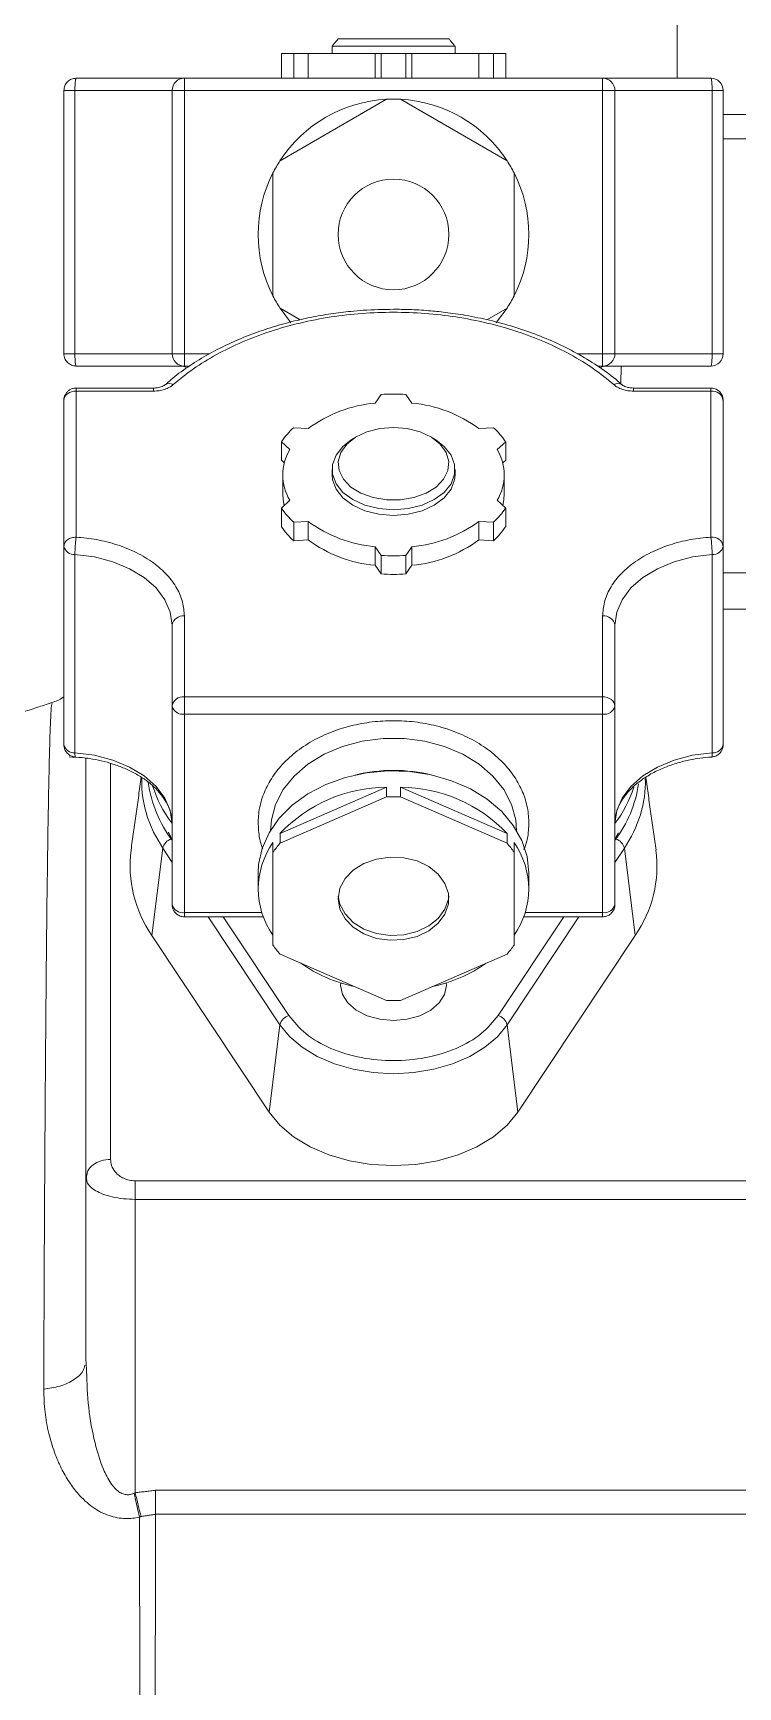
# Model space of a CAD drawing. Header units: inches. Extents: x 1132 to 1762, y 974 to 1371.
# Drawn here: x 1397.05 to 1399.92, y 1100.51 to 1107.23 of the extents above; entities that cross this region are included whole.
import ezdxf

# ---------------------------------------------------------------- set-up
doc = ezdxf.new("R2010")
doc.units = ezdxf.units.IN
doc.header["$MEASUREMENT"] = 0
doc.layers.get('0').update_dxf_attribs({"color": 1})

msp = doc.modelspace()

# ---------------------------------------------------------------- linework, layer by layer
at = {"linetype": 'Continuous', "lineweight": 15}
for p, q in [((1398.7415, 1107.2094), (1398.2915, 1107.2094)), ((1398.0607, 1107.1494), (1398.0607, 1107.0494)), ((1398.1107, 1107.1494), (1398.0607, 1107.1494)), ((1398.0607, 1107.1494), (1398.0947, 1107.1494)), ((1398.0947, 1107.1494), (1398.0665, 1107.1494)), ((1398.1107, 1107.0494), (1398.1107, 1107.1494)), ((1398.1107, 1107.1494), (1398.1698, 1107.1494)), ((1398.1698, 1107.1494), (1398.1698, 1107.0494)), ((1398.4414, 1107.1494), (1398.1698, 1107.1494)), ((1398.7665, 1107.1794), (1398.2665, 1107.1794)), ((1398.4414, 1107.0494), (1398.4414, 1107.1494)), ((1398.4414, 1107.1494), (1398.4665, 1107.1494)), ((1398.4665, 1107.1494), (1398.4665, 1107.0494)), ((1398.5665, 1107.1494), (1398.4665, 1107.1494)), ((1398.5665, 1107.0494), (1398.5665, 1107.1494)), ((1398.5665, 1107.1494), (1398.5916, 1107.1494)), ((1398.5916, 1107.1494), (1398.5916, 1107.0494)), ((1398.8632, 1107.1494), (1398.5916, 1107.1494)), ((1398.8632, 1107.0494), (1398.8632, 1107.1494)), ((1398.8632, 1107.1494), (1398.9224, 1107.1494)), ((1398.9224, 1107.1494), (1398.9224, 1107.0494)), ((1398.9724, 1107.1494), (1398.9224, 1107.1494)), ((1398.9665, 1107.1494), (1398.9383, 1107.1494)), ((1398.9383, 1107.1494), (1398.9724, 1107.1494)), ((1398.9724, 1107.0494), (1398.9724, 1107.1494)), ((1397.1765, 1106.9994), (1397.2214, 1106.9994)), ((1397.1765, 1105.9294), (1397.1765, 1106.9994)), ((1397.2214, 1106.9994), (1397.6165, 1106.9994)), ((1397.2214, 1105.9294), (1397.2214, 1106.9994)), ((1397.6165, 1106.9994), (1397.6665, 1106.9994)), ((1397.6165, 1105.9294), (1397.6165, 1106.9994)), ((1397.6665, 1107.0347), (1397.6665, 1107.0494)), ((1397.6665, 1107.0494), (1399.3665, 1107.0494)), ((1397.6665, 1106.9994), (1397.6665, 1107.0347)), ((1397.6665, 1106.9994), (1397.6665, 1105.9294)), ((1397.6665, 1106.9994), (1399.3665, 1106.9994)), ((1399.3665, 1106.9994), (1399.3665, 1107.0494)), ((1399.3665, 1106.9994), (1399.4165, 1106.9994)), ((1399.3665, 1105.9294), (1399.3665, 1106.9994)), ((1399.4165, 1106.9994), (1399.4165, 1105.9294)), ((1399.4165, 1106.9994), (1399.8116, 1106.9994)), ((1399.8116, 1106.9994), (1399.8116, 1105.9294)), ((1399.8116, 1106.9994), (1399.8565, 1106.9994)), ((1399.8565, 1106.9994), (1399.8565, 1105.9294)), ((1398.0551, 1106.7136), (1398.4881, 1106.9636)), ((1398.545, 1106.9636), (1398.978, 1106.7136)), ((1398.0266, 1106.1644), (1398.0266, 1106.6644)), ((1399.0064, 1106.6644), (1399.0064, 1106.1644)), ((1398.1374, 1106.0676), (1398.0551, 1106.1151)), ((1398.978, 1106.1151), (1398.8961, 1106.0678)), ((1397.1765, 1105.9294), (1397.2214, 1105.9294)), ((1397.6165, 1105.9294), (1397.2214, 1105.9294)), ((1397.6165, 1105.9294), (1397.6665, 1105.9294)), ((1397.6665, 1105.9294), (1397.6665, 1105.8794)), ((1397.6665, 1105.9294), (1397.769, 1105.9294)), ((1399.2637, 1105.9294), (1399.3665, 1105.9294)), ((1399.3665, 1105.894), (1399.3665, 1105.9294)), ((1399.3665, 1105.9294), (1399.4165, 1105.9294)), ((1399.8116, 1105.9294), (1399.4165, 1105.9294)), ((1399.8116, 1105.9294), (1399.8565, 1105.9294)), ((1397.6665, 1105.8794), (1397.687, 1105.8794)), ((1399.3452, 1105.8794), (1399.3665, 1105.8794)), ((1399.3665, 1105.8794), (1399.3665, 1105.894)), ((1399.4422, 1105.8794), (1399.4404, 1105.8075)), ((1397.2265, 1105.7901), (1397.2265, 1105.7777)), ((1397.5412, 1105.7777), (1397.5412, 1105.7901)), ((1399.4918, 1105.7777), (1399.4918, 1105.7901)), ((1399.8065, 1105.7901), (1399.8065, 1105.7777)), ((1397.1765, 1105.7401), (1397.1765, 1105.1466)), ((1397.2265, 1105.7777), (1397.2265, 1105.1843)), ((1397.5412, 1105.7777), (1397.2265, 1105.7777)), ((1398.4414, 1105.7287), (1398.4665, 1105.764)), ((1398.5916, 1105.7287), (1398.5665, 1105.764)), ((1399.8065, 1105.7777), (1399.4918, 1105.7777)), ((1399.8065, 1105.1843), (1399.8065, 1105.7777)), ((1399.8565, 1105.1466), (1399.8565, 1105.7401)), ((1398.1698, 1105.6256), (1398.1107, 1105.629)), ((1398.9224, 1105.629), (1398.8632, 1105.6256)), ((1398.0607, 1105.572), (1398.0947, 1105.54)), ((1398.0607, 1105.4967), (1398.0607, 1105.572)), ((1398.9383, 1105.54), (1398.9724, 1105.572)), ((1398.9724, 1105.572), (1398.9724, 1105.4967)), ((1398.0607, 1105.4967), (1398.0726, 1105.4855)), ((1398.9604, 1105.4855), (1398.9724, 1105.4967)), ((1398.0947, 1105.3338), (1398.0607, 1105.3018)), ((1398.9724, 1105.3018), (1398.9383, 1105.3338)), ((1398.0607, 1105.3018), (1398.0607, 1105.2265)), ((1398.1107, 1105.2449), (1398.1698, 1105.2483)), ((1398.1107, 1105.1696), (1398.1107, 1105.2449)), ((1398.1698, 1105.2483), (1398.1698, 1105.173)), ((1398.8632, 1105.2483), (1398.9224, 1105.2449)), ((1398.8632, 1105.173), (1398.8632, 1105.2483)), ((1398.9224, 1105.2449), (1398.9224, 1105.1696)), ((1398.9724, 1105.2265), (1398.9724, 1105.3018)), ((1397.1765, 1104.3404), (1397.1765, 1105.1466)), ((1397.2214, 1104.3077), (1397.2214, 1105.1139)), ((1398.1107, 1105.1696), (1398.1698, 1105.173)), ((1398.4414, 1105.1452), (1398.4665, 1105.1098)), ((1398.4414, 1105.0699), (1398.4414, 1105.1452)), ((1398.4665, 1105.1098), (1398.4665, 1105.0345)), ((1398.5665, 1105.1098), (1398.5916, 1105.1452)), ((1398.5665, 1105.0345), (1398.5665, 1105.1098)), ((1398.5916, 1105.1452), (1398.5916, 1105.0699)), ((1398.8632, 1105.173), (1398.9224, 1105.1696)), ((1399.8116, 1105.1139), (1399.8116, 1104.3077)), ((1399.8565, 1105.1466), (1399.8565, 1104.3404)), ((1398.4414, 1105.0699), (1398.4665, 1105.0345)), ((1398.5665, 1105.0345), (1398.5916, 1105.0699)), ((1399.8565, 1105.0394), (1399.9765, 1105.0394)), ((1397.6665, 1104.8638), (1397.6665, 1104.5351)), ((1399.3665, 1104.5351), (1399.3665, 1104.8638)), ((1399.9765, 1104.8914), (1399.8565, 1104.8914)), ((1397.6165, 1104.8261), (1397.6165, 1104.4974)), ((1399.4165, 1104.4974), (1399.4165, 1104.8261)), ((1397.6665, 1104.5008), (1397.6665, 1104.5351)), ((1397.6665, 1104.5351), (1399.3665, 1104.5351)), ((1399.3665, 1104.4645), (1399.3665, 1104.5351)), ((1397.6165, 1103.6912), (1397.6165, 1104.4974)), ((1397.6665, 1104.4645), (1397.6665, 1104.5008)), ((1397.6665, 1104.4645), (1399.3665, 1104.4645)), ((1397.6665, 1104.4645), (1397.6665, 1103.6583)), ((1399.3665, 1103.6583), (1399.3665, 1104.4645)), ((1399.4165, 1104.4974), (1399.4165, 1103.6912)), ((1397.2665, 1102.58), (1397.2665, 1104.2861)), ((1397.3665, 1104.2646), (1397.3665, 1102.6553)), ((1398.0551, 1103.9796), (1398.4881, 1104.168)), ((1398.0551, 1103.9402), (1398.4881, 1104.1286)), ((1398.4881, 1104.1286), (1398.4881, 1104.168)), ((1398.545, 1104.168), (1398.545, 1104.1286)), ((1398.545, 1104.168), (1398.978, 1103.9796)), ((1398.545, 1104.1286), (1398.978, 1103.9402)), ((1398.0551, 1103.9796), (1398.0551, 1103.9402)), ((1398.978, 1103.9402), (1398.978, 1103.9796)), ((1397.5782, 1103.9201), (1397.5345, 1103.5653)), ((1397.6165, 1103.8624), (1397.5782, 1103.9201)), ((1398.0266, 1103.9031), (1398.0266, 1103.9425)), ((1398.0266, 1103.5264), (1398.0266, 1103.9031)), ((1399.0064, 1103.9425), (1399.0064, 1103.9031)), ((1399.0064, 1103.9031), (1399.0064, 1103.5264)), ((1399.4548, 1103.9201), (1399.4165, 1103.8624)), ((1399.4548, 1103.9201), (1399.4986, 1103.5653)), ((1397.6665, 1103.6583), (1397.9814, 1103.6583)), ((1397.6665, 1103.6583), (1397.6665, 1103.6412)), ((1398.0548, 1103.2021), (1397.7634, 1103.6412)), ((1397.8247, 1103.6412), (1398.0913, 1103.2396)), ((1398.9418, 1103.2396), (1399.2084, 1103.6412)), ((1399.2697, 1103.6412), (1398.9782, 1103.2021)), ((1399.0516, 1103.6583), (1399.3665, 1103.6583)), ((1399.3665, 1103.6413), (1399.3665, 1103.6583)), ((1399.3665, 1103.6412), (1399.3665, 1103.6413)), ((1397.5345, 1103.5653), (1398.0111, 1102.8473)), ((1399.022, 1102.8473), (1399.4986, 1103.5653)), ((1398.4881, 1103.3009), (1398.0551, 1103.4892)), ((1398.978, 1103.4892), (1398.545, 1103.3009)), ((1398.0111, 1102.8473), (1398.0548, 1103.2021)), ((1398.9782, 1103.2021), (1399.022, 1102.8473)), ((1397.2665, 1102.58), (1397.2665, 1101.8354)), ((1402.3165, 1102.568), (1397.4665, 1102.568))]:
    msp.add_line(p, q, dxfattribs=at)
at = {"linetype": 'Continuous', "lineweight": 15, "flags": 128}
for points in [[(1398.0996, 1106.0557), (1398.0935, 1106.0629), (1398.0551, 1106.1151)], [(1398.978, 1106.1151), (1398.9396, 1106.0629), (1398.9332, 1106.0553)], [(1397.5885, 1105.8042), (1397.5879, 1105.8037), (1397.5878, 1105.8036)], [(1398.5165, 1105.6301), (1398.5725, 1105.6254), (1398.6249, 1105.6118), (1398.6705, 1105.59), (1398.7065, 1105.5614), (1398.7305, 1105.5279), (1398.7411, 1105.4914), (1398.7375, 1105.4544), (1398.7201, 1105.4191), (1398.6899, 1105.3878), (1398.6488, 1105.3625), (1398.5993, 1105.3446), (1398.5447, 1105.3354), (1398.4883, 1105.3354), (1398.4337, 1105.3446), (1398.3843, 1105.3625), (1398.3432, 1105.3878), (1398.3129, 1105.4191), (1398.2955, 1105.4544), (1398.292, 1105.4914), (1398.3025, 1105.5279), (1398.3265, 1105.5614), (1398.3625, 1105.59), (1398.4081, 1105.6118), (1398.4606, 1105.6254), (1398.5165, 1105.6301)], [(1398.6881, 1105.5791), (1398.7223, 1105.5529), (1398.7503, 1105.5178), (1398.7647, 1105.4793), (1398.7647, 1105.4397), (1398.7503, 1105.4012), (1398.7223, 1105.3662), (1398.6823, 1105.3365), (1398.6327, 1105.314), (1398.5764, 1105.2999), (1398.5165, 1105.2952), (1398.4567, 1105.2999), (1398.4003, 1105.314), (1398.3507, 1105.3365), (1398.3108, 1105.3662), (1398.2828, 1105.4012), (1398.2683, 1105.4397), (1398.2683, 1105.4793), (1398.2828, 1105.5178), (1398.3108, 1105.5529), (1398.3449, 1105.5791)], [(1398.7665, 1105.4369), (1398.7647, 1105.4171), (1398.7503, 1105.3786), (1398.7223, 1105.3436), (1398.6823, 1105.3139), (1398.6327, 1105.2914), (1398.5764, 1105.2773), (1398.5165, 1105.2726), (1398.4567, 1105.2773), (1398.4003, 1105.2914), (1398.3507, 1105.3139), (1398.3108, 1105.3436), (1398.2828, 1105.3786), (1398.2683, 1105.4171), (1398.2665, 1105.4369)], [(1398.0726, 1105.3131), (1398.0683, 1105.3353), (1398.0665, 1105.3616)], [(1398.9665, 1105.3616), (1398.9647, 1105.3353), (1398.9604, 1105.3131)], [(1397.2214, 1105.1139), (1397.3006, 1105.1037), (1397.3755, 1105.0842), (1397.4438, 1105.0559), (1397.5031, 1105.02), (1397.5515, 1104.9775), (1397.5872, 1104.93), (1397.6091, 1104.8789), (1397.6165, 1104.8261)], [(1399.4165, 1104.8261), (1399.4239, 1104.8789), (1399.4458, 1104.93), (1399.4816, 1104.9775), (1399.5299, 1105.02), (1399.5892, 1105.0559), (1399.6575, 1105.0842), (1399.7325, 1105.1037), (1399.8116, 1105.1139)], [(1397.6165, 1104.0199), (1397.6091, 1104.0728), (1397.5872, 1104.1238), (1397.5515, 1104.1713), (1397.5031, 1104.2138), (1397.4438, 1104.2497), (1397.3755, 1104.278), (1397.3006, 1104.2975), (1397.2214, 1104.3077)], [(1399.0165, 1103.9909), (1399.0131, 1104.035), (1398.9959, 1104.098), (1398.9647, 1104.1579), (1398.9204, 1104.2129), (1398.8644, 1104.2615), (1398.7982, 1104.3021), (1398.7238, 1104.3337), (1398.6434, 1104.3553), (1398.5592, 1104.3662), (1398.4738, 1104.3662), (1398.3897, 1104.3553), (1398.3092, 1104.3337), (1398.2348, 1104.3021), (1398.1686, 1104.2615), (1398.1126, 1104.2129), (1398.0683, 1104.1579), (1398.0372, 1104.098), (1398.02, 1104.035), (1398.0165, 1103.9909)], [(1399.8116, 1104.3077), (1399.7325, 1104.2975), (1399.6575, 1104.278), (1399.5892, 1104.2497), (1399.5299, 1104.2138), (1399.4816, 1104.1713), (1399.4458, 1104.1238), (1399.4239, 1104.0728), (1399.4165, 1104.0199)], [(1399.0665, 1103.8199), (1399.0594, 1103.8864), (1399.0382, 1103.9511), (1399.0035, 1104.0125), (1398.9562, 1104.0689), (1398.8975, 1104.1188), (1398.829, 1104.161), (1398.7523, 1104.1943), (1398.6695, 1104.218), (1398.5828, 1104.2313), (1398.4944, 1104.234), (1398.4065, 1104.2259), (1398.3215, 1104.2074), (1398.2415, 1104.1788), (1398.1687, 1104.1409), (1398.1048, 1104.0947), (1398.0517, 1104.0414), (1398.0105, 1103.9823), (1397.9825, 1103.9191), (1397.9683, 1103.8533), (1397.9665, 1103.8199)], [(1397.5782, 1103.9201), (1397.5411, 1103.9849), (1397.5165, 1104.0453)], [(1398.2915, 1103.7147), (1398.2986, 1103.7569), (1398.3194, 1103.7964), (1398.3525, 1103.8308), (1398.396, 1103.8578), (1398.447, 1103.8759), (1398.5024, 1103.8839), (1398.5587, 1103.8812), (1398.6123, 1103.8681), (1398.6599, 1103.8453), (1398.6986, 1103.8144), (1398.7257, 1103.7771), (1398.7397, 1103.736), (1398.7397, 1103.6935), (1398.7257, 1103.6523), (1398.6986, 1103.6151), (1398.6599, 1103.5841), (1398.6123, 1103.5613), (1398.5587, 1103.5482), (1398.5024, 1103.5455), (1398.447, 1103.5535), (1398.396, 1103.5716), (1398.3525, 1103.5987), (1398.3194, 1103.633), (1398.2986, 1103.6726), (1398.2915, 1103.7147)], [(1398.2919, 1103.7246), (1398.2986, 1103.6923), (1398.3194, 1103.6528), (1398.3525, 1103.6184), (1398.396, 1103.5913), (1398.447, 1103.5732), (1398.5024, 1103.5652), (1398.5587, 1103.5679), (1398.6123, 1103.581), (1398.6599, 1103.6038), (1398.6986, 1103.6348), (1398.7257, 1103.672), (1398.7397, 1103.7132), (1398.7411, 1103.7246)], [(1398.7309, 1103.3725), (1398.7315, 1103.3616), (1398.7242, 1103.325), (1398.7027, 1103.2909), (1398.6686, 1103.2616), (1398.624, 1103.2392), (1398.5722, 1103.225), (1398.5165, 1103.2202), (1398.4609, 1103.225), (1398.409, 1103.2392), (1398.3645, 1103.2616), (1398.3303, 1103.2909), (1398.3088, 1103.325), (1398.3015, 1103.3616), (1398.3022, 1103.3725)], [(1398.9782, 1103.2021), (1398.9387, 1103.1539), (1398.8876, 1103.1106), (1398.8264, 1103.0734), (1398.7566, 1103.0434), (1398.6803, 1103.0214), (1398.5996, 1103.0079), (1398.5165, 1103.0034), (1398.4335, 1103.0079), (1398.3527, 1103.0214), (1398.2764, 1103.0434), (1398.2067, 1103.0734), (1398.1454, 1103.1106), (1398.0944, 1103.1539), (1398.0548, 1103.2021)], [(1398.0111, 1102.8473), (1398.0543, 1102.7945), (1398.1103, 1102.7472), (1398.1773, 1102.7065), (1398.2537, 1102.6736), (1398.3372, 1102.6495), (1398.4256, 1102.6347), (1398.5165, 1102.6298), (1398.6074, 1102.6347), (1398.6959, 1102.6495), (1398.7794, 1102.6736), (1398.8557, 1102.7065), (1398.9228, 1102.7472), (1398.9787, 1102.7945), (1399.022, 1102.8473)]]:
    msp.add_lwpolyline(points, dxfattribs=at)
at = {"linetype": 'Continuous', "lineweight": 15}
msp.add_circle((1398.5165, 1106.4144), 0.225, dxfattribs=at)
for centre, radius, start, end in [((1397.6665, 1106.9994), 0.05, 90, 180), ((1399.3665, 1106.9994), 0.05, 45, 90), ((1399.3665, 1106.9994), 0.05, 0, 45), ((1399.8065, 1106.9994), 0.05, 0.00154, 89.99906), ((1398.5165, 1106.4144), 0.55, 92.96431, 147.03569), ((1398.5165, 1106.4144), 0.55, 87.03569, 92.96431), ((1398.5165, 1106.4144), 0.55, 32.96431, 87.03569), ((1398.5165, 1106.4144), 0.55, 152.96431, 207.03569), ((1398.5165, 1106.4144), 0.55, 147.03569, 152.96431), ((1398.5165, 1106.4144), 0.55, 27.03569, 32.96431), ((1398.5165, 1106.4144), 0.55, 332.96431, 27.03569), ((1398.5165, 1106.4144), 0.55, 207.03569, 212.96431), ((1398.5165, 1106.4144), 0.55, 327.03569, 332.96431), ((1397.6665, 1105.9294), 0.05, 180, 225), ((1399.3665, 1105.9294), 0.05, 270, 0), ((1399.8065, 1105.9294), 0.05, 270.00094, 0), ((1397.6665, 1105.9294), 0.05, 225, 270), ((1397.6515, 1105.8294), 0.05, 60.01746, 90), ((1399.3815, 1105.8294), 0.05, 90, 119.96213), ((1397.6047, 1105.7793), 0.0297, 56.30384, 123.09642), ((1399.4283, 1105.7795), 0.0295, 55.63789, 123.83071), ((1397.2103, 1105.7388), 0.0338, 124.49649, 177.89326), ((1397.2256, 1105.7186), 0.0592, 89.09418, 125.57185), ((1398.4883, 1105.196), 0.5347, 95.02347, 126.55133), ((1398.5165, 1105.0065), 0.7592, 86.22374, 93.77626), ((1398.5448, 1105.196), 0.5347, 53.44867, 84.97653), ((1399.8119, 1105.7329), 0.0452, 9.14013, 96.86987), ((1398.333, 1105.3833), 0.3313, 132.14594, 145.27942), ((1398.7, 1105.3833), 0.3313, 34.72058, 47.85406), ((1398.2704, 1105.4369), 0.2037, 149.58962, 210.41038), ((1398.7626, 1105.4369), 0.2037, 329.59539, 30.40461), ((1398.333, 1105.4906), 0.3313, 214.72046, 227.8541), ((1398.4883, 1105.6778), 0.5347, 233.44868, 264.97655), ((1398.5448, 1105.6778), 0.5347, 275.02345, 306.55132), ((1398.7, 1105.4906), 0.3313, 312.1459, 325.27954), ((1398.333, 1105.4152), 0.3313, 214.72046, 227.8541), ((1398.7, 1105.4152), 0.3313, 312.1459, 325.27954), ((1399.8119, 1105.1395), 0.0452, 9.14056, 96.86956), ((1397.2177, 1105.156), 0.0422, 192.77201, 275.09181), ((1398.4883, 1105.6025), 0.5347, 233.44864, 264.97656), ((1398.5165, 1105.8674), 0.7592, 266.22379, 273.77621), ((1398.5448, 1105.6025), 0.5347, 275.02344, 306.55136), ((1399.8154, 1105.156), 0.0422, 264.90819, 347.22799), ((1398.5165, 1105.792), 0.7592, 266.22377, 273.77623), ((1397.6611, 1104.819), 0.0452, 83.13002, 170.85986), ((1399.3719, 1104.819), 0.0452, 9.14014, 96.86998), ((1397.6611, 1104.4902), 0.0452, 83.12997, 170.8599), ((1399.3675, 1104.4759), 0.0592, 54.42588, 90.90822), ((1399.3827, 1104.4961), 0.0338, 2.10679, 55.50353), ((1397.6594, 1104.5082), 0.0442, 194.12342, 279.22851), ((1399.3736, 1104.5082), 0.0442, 260.77149, 345.87658), ((1397.2177, 1104.3498), 0.0422, 192.77193, 275.09198), ((1399.8154, 1104.3498), 0.0422, 264.90802, 347.22807), ((1398.5165, 1103.5828), 0.6534, 76.21656, 103.78347), ((1397.9468, 1104.19), 0.454, 178.12523, 198.59318), ((1398.0167, 1104.2548), 0.5016, 187.71793, 217.08875), ((1398.0341, 1104.3333), 0.5219, 197.89683, 216.33033), ((1399.0218, 1104.2528), 0.496, 322.72729, 351.80138), ((1399.0903, 1104.1896), 0.4499, 342.68406, 1.73433), ((1398.4928, 1103.5654), 0.6027, 90.44412, 136.574), ((1398.5165, 1103.3995), 0.7297, 87.76609, 92.23391), ((1398.5403, 1103.5654), 0.6027, 43.426, 89.55588), ((1398.9932, 1104.3362), 0.5283, 323.25294, 341.38451), ((1399.0252, 1104.2097), 0.5181, 326.01196, 342.69637), ((1397.9441, 1103.8494), 0.4985, 172.81308, 214.73963), ((1397.6269, 1103.9091), 0.0499, 106.0526, 167.30375), ((1398.2939, 1103.7542), 0.327, 144.83056, 215.16944), ((1398.3632, 1103.6746), 0.4068, 139.24462, 145.83377), ((1398.6704, 1103.6751), 0.4061, 34.16016, 40.76145), ((1398.7391, 1103.7542), 0.327, 324.83056, 35.16944), ((1399.4062, 1103.9091), 0.0499, 12.69869, 73.93726), ((1399.0921, 1103.8486), 0.4954, 325.12558, 7.32171), ((1397.6594, 1103.702), 0.0442, 194.12338, 279.22857), ((1399.3736, 1103.702), 0.0442, 260.77143, 345.87662), ((1398.3632, 1103.7548), 0.4068, 214.16609, 220.75546), ((1398.6704, 1103.7544), 0.4061, 319.23846, 325.83999), ((1398.4882, 1103.9551), 0.6118, 235.22565, 257.75641), ((1398.5448, 1103.9552), 0.6118, 282.24484, 304.774), ((1398.5165, 1104.03), 0.7297, 267.76631, 272.23369), ((1398.1036, 1103.1911), 0.05, 104.2684, 167.27078), ((1398.9294, 1103.1911), 0.05, 12.72922, 75.7316)]:
    msp.add_arc(centre, radius, start, end, dxfattribs=at)
for points in [[(1399.669, 1108.2319), (1399.669, 1107.0494)], [(1398.2915, 1107.2094), (1398.2665, 1107.1794)], [(1398.7665, 1107.1794), (1398.7415, 1107.2094)], [(1398.2665, 1107.1794), (1398.2665, 1107.1494)], [(1398.7665, 1107.1494), (1398.7665, 1107.1794)], [(1397.5412, 1105.7901), (1397.2265, 1105.7901)], [(1399.8065, 1105.7901), (1399.4918, 1105.7901)], [(1398.3621, 1105.5897), (1398.3449, 1105.5791)], [(1398.6881, 1105.5791), (1398.671, 1105.5897)], [(1398.2665, 1105.4595), (1398.2665, 1105.4369)], [(1398.7665, 1105.4369), (1398.7665, 1105.4595)], [(1398.0665, 1105.4369), (1398.0665, 1105.3616)], [(1398.9665, 1105.3616), (1398.9665, 1105.4369)], [(1397.1282, 1104.5118), (1396.8815, 1104.4308)], [(1397.491, 1104.2081), (1397.4495, 1103.9118)], [(1399.5835, 1103.9118), (1399.542, 1104.2079)], [(1397.6016, 1103.9844), (1397.6147, 1103.9576)], [(1399.4184, 1103.9576), (1399.4302, 1103.9818)], [(1397.9665, 1103.8199), (1397.9665, 1103.7542)], [(1399.0665, 1103.7542), (1399.0665, 1103.8199)], [(1397.6665, 1103.6412), (1397.9874, 1103.6412)], [(1399.0457, 1103.6412), (1399.3665, 1103.6412)], [(1397.2699, 1102.5927), (1397.2665, 1102.58)], [(1397.2696, 1102.5709), (1397.2665, 1102.58)], [(1397.2682, 1102.5948), (1397.2687, 1102.5735)], [(1397.4665, 1102.4927), (1397.4665, 1101.3002)], [(1402.3165, 1102.4927), (1397.4665, 1102.4927)], [(1397.2665, 1101.8354), (1397.2689, 1101.7951)], [(1397.462, 1101.298), (1397.4665, 1101.3002)], [(1397.4665, 1101.3002), (1397.5496, 1101.3104)], [(1397.5496, 1101.3104), (1402.3165, 1101.3104)], [(1397.5496, 1101.2128), (1397.4903, 1101.2035)], [(1402.3165, 1101.2128), (1397.5496, 1101.2128)], [(1397.4903, 1101.2035), (1397.4837, 1101.2015)]]:
    msp.add_open_spline(points, degree=1, dxfattribs=at)
for points, knots in [([(1397.1765, 1106.9994), (1397.1773, 1107.0059), (1397.1788, 1107.019), (1397.1903, 1107.0355), (1397.2069, 1107.0471), (1397.22, 1107.0486), (1397.2265, 1107.0494)], [0, 0, 0, 0, 0.249998, 0.500015, 0.749999, 1, 1, 1, 1]), ([(1397.2214, 1106.9994), (1397.2215, 1107.006), (1397.2216, 1107.0192), (1397.2225, 1107.0295), (1397.2229, 1107.0347)], [0, 0, 0, 0, 0.500018, 1, 1, 1, 1]), ([(1397.2229, 1107.0347), (1397.2232, 1107.0369), (1397.2237, 1107.0413), (1397.2246, 1107.0458), (1397.2255, 1107.0488), (1397.2262, 1107.0492), (1397.2265, 1107.0494)], [0, 0, 0, 0, 0.25, 0.500004, 0.750004, 1, 1, 1, 1]), ([(1397.2265, 1107.0494), (1397.2544, 1107.0494), (1397.3117, 1107.0494), (1397.3947, 1107.0494), (1397.4733, 1107.0494), (1397.5425, 1107.0494), (1397.5984, 1107.0494), (1397.6381, 1107.0494), (1397.6622, 1107.0494), (1397.6651, 1107.0494), (1397.6665, 1107.0494)], [0, 0, 0, 0, 0.117589, 0.241308, 0.369479, 0.500001, 0.630519, 0.758692, 0.882411, 1, 1, 1, 1]), ([(1399.3665, 1107.0494), (1399.3679, 1107.0494), (1399.3708, 1107.0494), (1399.3949, 1107.0494), (1399.4346, 1107.0494), (1399.4906, 1107.0494), (1399.5598, 1107.0494), (1399.6383, 1107.0494), (1399.7213, 1107.0494), (1399.7786, 1107.0494), (1399.8065, 1107.0494)], [0, 0, 0, 0, 0.117589, 0.241309, 0.369481, 0.5, 0.630521, 0.758691, 0.882411, 1, 1, 1, 1]), ([(1399.8101, 1107.0347), (1399.8096, 1107.0389), (1399.8085, 1107.0473), (1399.8072, 1107.0487), (1399.8065, 1107.0494)], [0, 0, 0, 0, 0.499998, 1, 1, 1, 1]), ([(1399.8116, 1106.9994), (1399.8116, 1107.006), (1399.8114, 1107.0192), (1399.8106, 1107.0295), (1399.8101, 1107.0347)], [0, 0, 0, 0, 0.499997, 1, 1, 1, 1]), ([(1399.8565, 1106.9019), (1399.8703, 1106.9019), (1399.9033, 1106.9019), (1399.9438, 1106.9019), (1399.9706, 1106.9019), (1399.9765, 1106.9019)], [0, 0, 0, 0, 0.356744, 0.856801, 1, 1, 1, 1]), ([(1399.9765, 1106.8022), (1399.9737, 1106.8023), (1399.9573, 1106.8023), (1399.9294, 1106.8025), (1399.895, 1106.8026), (1399.8707, 1106.8027), (1399.8591, 1106.8028), (1399.8565, 1106.8028)], [0, 0, 0, 0, 0.067611, 0.398759, 0.686086, 0.929585, 1, 1, 1, 1]), ([(1398.5165, 1106.1103), (1398.4753, 1106.1095), (1398.4174, 1106.1084), (1398.3326, 1106.101), (1398.2609, 1106.0922), (1398.177, 1106.0775), (1398.091, 1106.0577), (1398.004, 1106.0324), (1397.9179, 1106.0014), (1397.8342, 1105.9648), (1397.7542, 1105.9229), (1397.6794, 1105.8756), (1397.624, 1105.8356), (1397.5963, 1105.8101), (1397.5891, 1105.8035)], [0, 0, 0, 0, 0.115484, 0.162205, 0.239586, 0.319627, 0.405168, 0.49407, 0.585481, 0.678746, 0.773428, 0.869236, 0.965987, 1, 1, 1, 1]), ([(1399.4119, 1105.804), (1399.3851, 1105.8259), (1399.3317, 1105.8696), (1399.2368, 1105.9275), (1399.1323, 1105.9788), (1399.0181, 1106.0219), (1398.897, 1106.056), (1398.7719, 1106.0803), (1398.6445, 1106.0948), (1398.5165, 1106.0996), (1398.3886, 1106.0948), (1398.2612, 1106.0803), (1398.136, 1106.056), (1398.015, 1106.0219), (1397.9008, 1105.9788), (1397.7963, 1105.9275), (1397.7014, 1105.8696), (1397.6479, 1105.8259), (1397.6212, 1105.804)], [0, 0, 0, 0, 0.061654, 0.123303, 0.186646, 0.250001, 0.313344, 0.376697, 0.438342, 0.5, 0.561646, 0.623303, 0.686646, 0.749999, 0.813344, 0.876697, 0.938341, 1, 1, 1, 1]), ([(1399.4444, 1105.8037), (1399.4419, 1105.8061), (1399.4177, 1105.8292), (1399.3639, 1105.8685), (1399.2835, 1105.9206), (1399.1957, 1105.9665), (1399.103, 1106.0064), (1399.0065, 1106.0397), (1398.909, 1106.0662), (1398.8155, 1106.0852), (1398.7325, 1106.0975), (1398.6556, 1106.1053), (1398.5855, 1106.1096), (1398.5378, 1106.1101), (1398.5165, 1106.1103)], [0, 0, 0, 0, 0.012155, 0.11676, 0.221028, 0.324777, 0.427724, 0.529371, 0.628581, 0.722156, 0.802895, 0.866487, 0.940315, 1, 1, 1, 1]), ([(1397.1912, 1105.894), (1397.187, 1105.8992), (1397.1786, 1105.9095), (1397.1772, 1105.9227), (1397.1765, 1105.9294)], [0, 0, 0, 0, 0.500019, 1, 1, 1, 1]), ([(1397.2214, 1105.9294), (1397.2215, 1105.9228), (1397.2217, 1105.9097), (1397.2228, 1105.8932), (1397.2245, 1105.8816), (1397.2259, 1105.8801), (1397.2265, 1105.8794)], [0, 0, 0, 0, 0.25, 0.499999, 0.750001, 1, 1, 1, 1]), ([(1399.8101, 1105.894), (1399.8106, 1105.8992), (1399.8114, 1105.9095), (1399.8116, 1105.9227), (1399.8116, 1105.9294)], [0, 0, 0, 0, 0.500003, 1, 1, 1, 1]), ([(1397.2265, 1105.8794), (1397.2199, 1105.88), (1397.2067, 1105.8814), (1397.1963, 1105.8898), (1397.1912, 1105.894)], [0, 0, 0, 0, 0.500016, 1, 1, 1, 1]), ([(1397.2265, 1105.8794), (1397.2544, 1105.8794), (1397.3117, 1105.8794), (1397.3947, 1105.8794), (1397.4733, 1105.8794), (1397.5425, 1105.8794), (1397.5984, 1105.8794), (1397.6381, 1105.8794), (1397.6622, 1105.8794), (1397.6651, 1105.8794), (1397.6665, 1105.8794)], [0, 0, 0, 0, 0.117589, 0.241308, 0.369479, 0.500001, 0.630519, 0.758692, 0.882411, 1, 1, 1, 1]), ([(1399.3665, 1105.8794), (1399.3679, 1105.8794), (1399.3708, 1105.8794), (1399.3949, 1105.8794), (1399.4346, 1105.8794), (1399.4906, 1105.8794), (1399.5598, 1105.8794), (1399.6383, 1105.8794), (1399.7213, 1105.8794), (1399.7786, 1105.8794), (1399.8065, 1105.8794)], [0, 0, 0, 0, 0.117589, 0.241309, 0.369481, 0.5, 0.630521, 0.758691, 0.882411, 1, 1, 1, 1]), ([(1399.8065, 1105.8794), (1399.8072, 1105.88), (1399.8085, 1105.8814), (1399.8096, 1105.8898), (1399.8101, 1105.894)], [0, 0, 0, 0, 0.500001, 1, 1, 1, 1]), ([(1397.2265, 1105.7891), (1397.2236, 1105.7893), (1397.2162, 1105.79), (1397.2051, 1105.7857), (1397.1943, 1105.7792), (1397.189, 1105.773), (1397.1866, 1105.7702)], [0, 0, 0, 0, 0.187584, 0.476655, 0.756611, 1, 1, 1, 1]), ([(1397.6212, 1105.804), (1397.6162, 1105.8002), (1397.6061, 1105.7925), (1397.5863, 1105.7842), (1397.5643, 1105.7787), (1397.5488, 1105.7781), (1397.5412, 1105.7777)], [0, 0, 0, 0, 0.246613, 0.500023, 0.753383, 1, 1, 1, 1]), ([(1397.5876, 1105.8038), (1397.5867, 1105.8029), (1397.5844, 1105.8007), (1397.5765, 1105.7966), (1397.5668, 1105.7932), (1397.5551, 1105.7907), (1397.5462, 1105.7903), (1397.5412, 1105.7901)], [0, 0, 0, 0, 0.165545, 0.39135, 0.567505, 0.758752, 1, 1, 1, 1]), ([(1399.4918, 1105.7777), (1399.4842, 1105.7781), (1399.4688, 1105.7787), (1399.4468, 1105.7842), (1399.4269, 1105.7925), (1399.4169, 1105.8002), (1399.4119, 1105.804)], [0, 0, 0, 0, 0.246618, 0.499977, 0.753387, 1, 1, 1, 1]), ([(1399.4918, 1105.7901), (1399.4853, 1105.7904), (1399.4761, 1105.7909), (1399.4643, 1105.7938), (1399.4559, 1105.7969), (1399.4487, 1105.8008), (1399.4461, 1105.8029), (1399.445, 1105.8039)], [0, 0, 0, 0, 0.316779, 0.443251, 0.641315, 0.83763, 1, 1, 1, 1]), ([(1399.8556, 1105.7404), (1399.8558, 1105.7433), (1399.8564, 1105.7525), (1399.8497, 1105.7673), (1399.8368, 1105.7814), (1399.8212, 1105.789), (1399.8107, 1105.7898), (1399.8065, 1105.7901)], [0, 0, 0, 0, 0.111121, 0.353252, 0.595727, 0.840379, 1, 1, 1, 1]), ([(1397.1866, 1105.7702), (1397.1833, 1105.7644), (1397.1785, 1105.756), (1397.1763, 1105.7452), (1397.1768, 1105.7412), (1397.1769, 1105.7402)], [0, 0, 0, 0, 0.61508, 0.910665, 1, 1, 1, 1]), ([(1397.1765, 1105.1466), (1397.1773, 1105.1516), (1397.1788, 1105.1614), (1397.1903, 1105.1739), (1397.2069, 1105.1826), (1397.22, 1105.1837), (1397.2265, 1105.1843)], [0, 0, 0, 0, 0.249998, 0.500015, 0.749999, 1, 1, 1, 1]), ([(1397.2229, 1105.1501), (1397.2232, 1105.1534), (1397.2237, 1105.1599), (1397.2246, 1105.1691), (1397.2255, 1105.1775), (1397.2262, 1105.182), (1397.2265, 1105.1843)], [0, 0, 0, 0, 0.250003, 0.500001, 0.750003, 1, 1, 1, 1]), ([(1397.2265, 1105.1843), (1397.2544, 1105.1815), (1397.3117, 1105.1757), (1397.3947, 1105.1542), (1397.4733, 1105.1227), (1397.5425, 1105.081), (1397.5984, 1105.0315), (1397.6381, 1104.9769), (1397.6622, 1104.9204), (1397.6651, 1104.8824), (1397.6665, 1104.8638)], [0, 0, 0, 0, 0.117589, 0.241309, 0.369479, 0.500001, 0.63052, 0.758692, 0.882411, 1, 1, 1, 1]), ([(1399.3665, 1104.8638), (1399.3679, 1104.8824), (1399.3708, 1104.9204), (1399.3949, 1104.9769), (1399.4346, 1105.0315), (1399.4906, 1105.081), (1399.5598, 1105.1227), (1399.6383, 1105.1542), (1399.7213, 1105.1757), (1399.7786, 1105.1815), (1399.8065, 1105.1843)], [0, 0, 0, 0, 0.117589, 0.241309, 0.369481, 0.5, 0.630521, 0.758691, 0.882411, 1, 1, 1, 1]), ([(1399.8101, 1105.1501), (1399.8096, 1105.1567), (1399.8085, 1105.1698), (1399.8072, 1105.1795), (1399.8065, 1105.1843)], [0, 0, 0, 0, 0.500003, 1, 1, 1, 1]), ([(1397.2214, 1105.1139), (1397.2215, 1105.1194), (1397.2216, 1105.1302), (1397.2225, 1105.1435), (1397.2229, 1105.1501)], [0, 0, 0, 0, 0.500023, 1, 1, 1, 1]), ([(1399.8116, 1105.1139), (1399.8116, 1105.1194), (1399.8114, 1105.1302), (1399.8106, 1105.1435), (1399.8101, 1105.1501)], [0, 0, 0, 0, 0.499997, 1, 1, 1, 1]), ([(1397.0946, 1101.7217), (1397.0951, 1101.8532), (1397.0962, 1102.1163), (1397.098, 1102.4822), (1397.1001, 1102.8243), (1397.1024, 1103.1388), (1397.1049, 1103.4245), (1397.1076, 1103.6797), (1397.1104, 1103.903), (1397.1134, 1104.0933), (1397.1165, 1104.2493), (1397.1197, 1104.3705), (1397.1229, 1104.4551), (1397.126, 1104.5043), (1397.128, 1104.5078), (1397.1289, 1104.5094)], [0, 0, 0, 0, 0.077995, 0.156017, 0.234024, 0.312023, 0.390023, 0.468022, 0.546018, 0.624014, 0.70201, 0.780007, 0.858006, 0.936009, 1, 1, 1, 1]), ([(1397.1765, 1104.5354), (1397.1757, 1104.5347), (1397.1616, 1104.5227), (1397.144, 1104.5169), (1397.1275, 1104.5116)], [0, 0, 0, 0, 0.060293, 1, 1, 1, 1]), ([(1397.9857, 1103.9171), (1397.9848, 1103.9191), (1397.9736, 1103.9431), (1397.9666, 1103.9915), (1397.9659, 1104.0593), (1397.9809, 1104.1249), (1398.0089, 1104.1879), (1398.0511, 1104.2481), (1398.1074, 1104.3037), (1398.1765, 1104.352), (1398.2555, 1104.3908), (1398.3409, 1104.4185), (1398.4286, 1104.4346), (1398.5165, 1104.4399), (1398.6044, 1104.4346), (1398.6922, 1104.4185), (1398.7775, 1104.3908), (1398.8565, 1104.352), (1398.9256, 1104.3037), (1398.982, 1104.2481), (1399.0241, 1104.1879), (1399.0522, 1104.1249), (1399.0671, 1104.0593), (1399.0665, 1103.9915), (1399.0592, 1103.9423), (1399.0476, 1103.9177), (1399.0464, 1103.915)], [0, 0, 0, 0, 0.004123, 0.050215, 0.09501, 0.13799, 0.180971, 0.225767, 0.271857, 0.318627, 0.365394, 0.411487, 0.456282, 0.499262, 0.542242, 0.587037, 0.63313, 0.679897, 0.726666, 0.772757, 0.817553, 0.860533, 0.903514, 0.948309, 0.994401, 1, 1, 1, 1]), ([(1397.177, 1104.3403), (1397.1769, 1104.3377), (1397.1768, 1104.3307), (1397.1802, 1104.3203), (1397.1846, 1104.3135), (1397.1866, 1104.3104)], [0, 0, 0, 0, 0.248039, 0.650303, 1, 1, 1, 1]), ([(1397.1866, 1104.3104), (1397.1912, 1104.3055), (1397.1979, 1104.2984), (1397.211, 1104.2923), (1397.2187, 1104.2914), (1397.2231, 1104.2909)], [0, 0, 0, 0, 0.461944, 0.683948, 1, 1, 1, 1]), ([(1397.2214, 1104.3077), (1397.2215, 1104.3034), (1397.2217, 1104.2949), (1397.2224, 1104.2898), (1397.223, 1104.2908), (1397.2231, 1104.2909)], [0, 0, 0, 0, 0.476207, 0.952409, 1, 1, 1, 1]), ([(1399.8101, 1104.2906), (1399.8153, 1104.2914), (1399.8255, 1104.2931), (1399.84, 1104.302), (1399.8511, 1104.3157), (1399.8568, 1104.3299), (1399.856, 1104.3382), (1399.8557, 1104.3402)], [0, 0, 0, 0, 0.2088118, 0.4156876, 0.6651077, 0.9177437, 1, 1, 1, 1]), ([(1399.8101, 1104.2907), (1399.8106, 1104.2918), (1399.8114, 1104.2941), (1399.8116, 1104.3032), (1399.8116, 1104.3077)], [0, 0, 0, 0, 0.500002, 1, 1, 1, 1]), ([(1397.1984, 1104.2909), (1397.216, 1104.2904), (1397.2437, 1104.2895), (1397.2872, 1104.2835), (1397.3293, 1104.2755), (1397.377, 1104.2623), (1397.4236, 1104.2451), (1397.468, 1104.2236), (1397.5083, 1104.1984), (1397.5434, 1104.1699), (1397.5726, 1104.1387), (1397.5952, 1104.105), (1397.6101, 1104.069), (1397.6172, 1104.0404), (1397.6157, 1104.0238), (1397.6154, 1104.0199)], [0, 0, 0, 0, 0.076817, 0.121093, 0.194032, 0.268946, 0.34841, 0.430334, 0.514027, 0.599183, 0.685962, 0.775222, 0.868767, 0.969758, 1, 1, 1, 1]), ([(1399.418, 1104.0262), (1399.4182, 1104.0346), (1399.4186, 1104.0565), (1399.4309, 1104.0911), (1399.4529, 1104.1292), (1399.4838, 1104.1647), (1399.5224, 1104.197), (1399.5677, 1104.2253), (1399.6178, 1104.2488), (1399.6697, 1104.2667), (1399.7181, 1104.2786), (1399.7638, 1104.2861), (1399.7931, 1104.2899), (1399.8092, 1104.2905), (1399.8099, 1104.2905)], [0, 0, 0, 0, 0.069959, 0.181397, 0.287204, 0.389776, 0.490526, 0.589778, 0.686746, 0.778756, 0.862709, 0.925684, 0.996695, 1, 1, 1, 1]), ([(1397.617, 1103.6911), (1397.6169, 1103.6884), (1397.6168, 1103.6814), (1397.6202, 1103.671), (1397.6246, 1103.6642), (1397.6266, 1103.6611)], [0, 0, 0, 0, 0.248099, 0.650331, 1, 1, 1, 1]), ([(1397.6266, 1103.6611), (1397.6312, 1103.6562), (1397.6379, 1103.649), (1397.6517, 1103.6431), (1397.6606, 1103.6404), (1397.6661, 1103.6413), (1397.6666, 1103.6414)], [0, 0, 0, 0, 0.427251, 0.632582, 0.972721, 1, 1, 1, 1]), ([(1399.3665, 1103.6412), (1399.3718, 1103.6417), (1399.3821, 1103.6426), (1399.3971, 1103.6504), (1399.4093, 1103.6633), (1399.4162, 1103.6782), (1399.4158, 1103.6878), (1399.4156, 1103.691)], [0, 0, 0, 0, 0.200649, 0.396773, 0.634535, 0.875507, 1, 1, 1, 1]), ([(1398.0913, 1103.2396), (1398.1121, 1103.2141), (1398.1548, 1103.162), (1398.2591, 1103.1027), (1398.3829, 1103.0649), (1398.5165, 1103.0524), (1398.6501, 1103.0649), (1398.774, 1103.1027), (1398.8783, 1103.162), (1398.9209, 1103.2141), (1398.9418, 1103.2396)], [0, 0, 0, 0, 0.122338, 0.249999, 0.377663, 0.5, 0.622337, 0.750001, 0.877662, 1, 1, 1, 1]), ([(1397.3665, 1102.6553), (1397.3534, 1102.6542), (1397.3271, 1102.6519), (1397.2944, 1102.6344), (1397.2737, 1102.6134), (1397.2709, 1102.5982), (1397.2699, 1102.5927)], [0, 0, 0, 0, 0.281017, 0.562043, 0.843042, 1, 1, 1, 1]), ([(1397.4665, 1102.568), (1397.4583, 1102.5685), (1397.4416, 1102.5696), (1397.4194, 1102.5777), (1397.4005, 1102.5888), (1397.3824, 1102.606), (1397.3691, 1102.6287), (1397.3673, 1102.6469), (1397.3665, 1102.6553)], [0, 0, 0, 0, 0.1341249, 0.2719632, 0.4061285, 0.5475698, 0.7902633, 1, 1, 1, 1]), ([(1397.4665, 1102.4927), (1397.4507, 1102.4932), (1397.4179, 1102.4942), (1397.3727, 1102.5021), (1397.3345, 1102.5133), (1397.2988, 1102.5305), (1397.2742, 1102.5501), (1397.2708, 1102.5655), (1397.2696, 1102.5709)], [0, 0, 0, 0, 0.155698, 0.321212, 0.47724, 0.62068, 0.867297, 1, 1, 1, 1]), ([(1397.4665, 1102.568), (1397.4665, 1102.563), (1397.4665, 1102.553), (1397.4665, 1102.5344), (1397.4665, 1102.514), (1397.4665, 1102.4998), (1397.4665, 1102.4927)], [0, 0, 0, 0, 0.25, 0.5, 0.75, 1, 1, 1, 1]), ([(1397.0946, 1101.7217), (1397.1172, 1101.7249), (1397.1638, 1101.7315), (1397.2202, 1101.7587), (1397.2552, 1101.7894), (1397.2597, 1101.8108), (1397.2613, 1101.8182)], [0, 0, 0, 0, 0.2709224, 0.560123, 0.8493142, 1, 1, 1, 1]), ([(1397.2689, 1101.7951), (1397.2706, 1101.7454), (1397.274, 1101.6471), (1397.2981, 1101.5131), (1397.329, 1101.4099), (1397.3625, 1101.3431), (1397.3911, 1101.309), (1397.416, 1101.2951), (1397.4326, 1101.2915), (1397.4482, 1101.2926), (1397.4573, 1101.2962), (1397.462, 1101.298)], [0, 0, 0, 0, 0.257216, 0.508443, 0.701016, 0.809715, 0.892194, 0.923924, 0.952489, 0.975633, 1, 1, 1, 1]), ([(1397.4838, 1101.2014), (1397.4744, 1101.1996), (1397.4557, 1101.196), (1397.4136, 1101.1944), (1397.3558, 1101.2049), (1397.2897, 1101.2407), (1397.2376, 1101.2896), (1397.1965, 1101.3443), (1397.1641, 1101.4012), (1397.1359, 1101.4675), (1397.1134, 1101.5437), (1397.0975, 1101.6297), (1397.0957, 1101.6901), (1397.0947, 1101.7215)], [0, 0, 0, 0, 0.034145, 0.067741, 0.150592, 0.245319, 0.352138, 0.43416, 0.525027, 0.624058, 0.737647, 0.863744, 1, 1, 1, 1]), ([(1397.462, 1101.298), (1397.4659, 1101.2811), (1397.4737, 1101.2473), (1397.4804, 1101.2168), (1397.4837, 1101.2015)], [0, 0, 0, 0, 0.499956, 1, 1, 1, 1]), ([(1397.4903, 1101.2035), (1397.4865, 1101.2188), (1397.479, 1101.2493), (1397.4707, 1101.2832), (1397.4665, 1101.3002)], [0, 0, 0, 0, 0.499999, 1, 1, 1, 1]), ([(1397.5496, 1101.2128), (1397.5496, 1101.2282), (1397.5496, 1101.2591), (1397.5496, 1101.2933), (1397.5496, 1101.3104)], [0, 0, 0, 0, 0.5, 1, 1, 1, 1]), ([(1397.5496, 1101.2128), (1397.5491, 1101.0449), (1397.5482, 1100.7092), (1397.5473, 1100.1797), (1397.5469, 1099.6363), (1397.547, 1099.0809), (1397.5475, 1098.518), (1397.5482, 1098.1402), (1397.5486, 1097.9514)], [0, 0, 0, 0, 0.167086, 0.334004, 0.500755, 0.667337, 0.833753, 1, 1, 1, 1]), ([(1397.4837, 1101.2015), (1397.4842, 1101.0346), (1397.4851, 1100.7006), (1397.486, 1100.1737), (1397.4864, 1099.6325), (1397.4863, 1099.0788), (1397.4858, 1098.517), (1397.4851, 1098.1398), (1397.4847, 1097.9512)], [0, 0, 0, 0, 0.166662, 0.333328, 0.49999, 0.666654, 0.833349, 1, 1, 1, 1])]:
    msp.add_open_spline(points, degree=3, knots=knots, dxfattribs=at)

doc.saveas('drawing.dxf')
